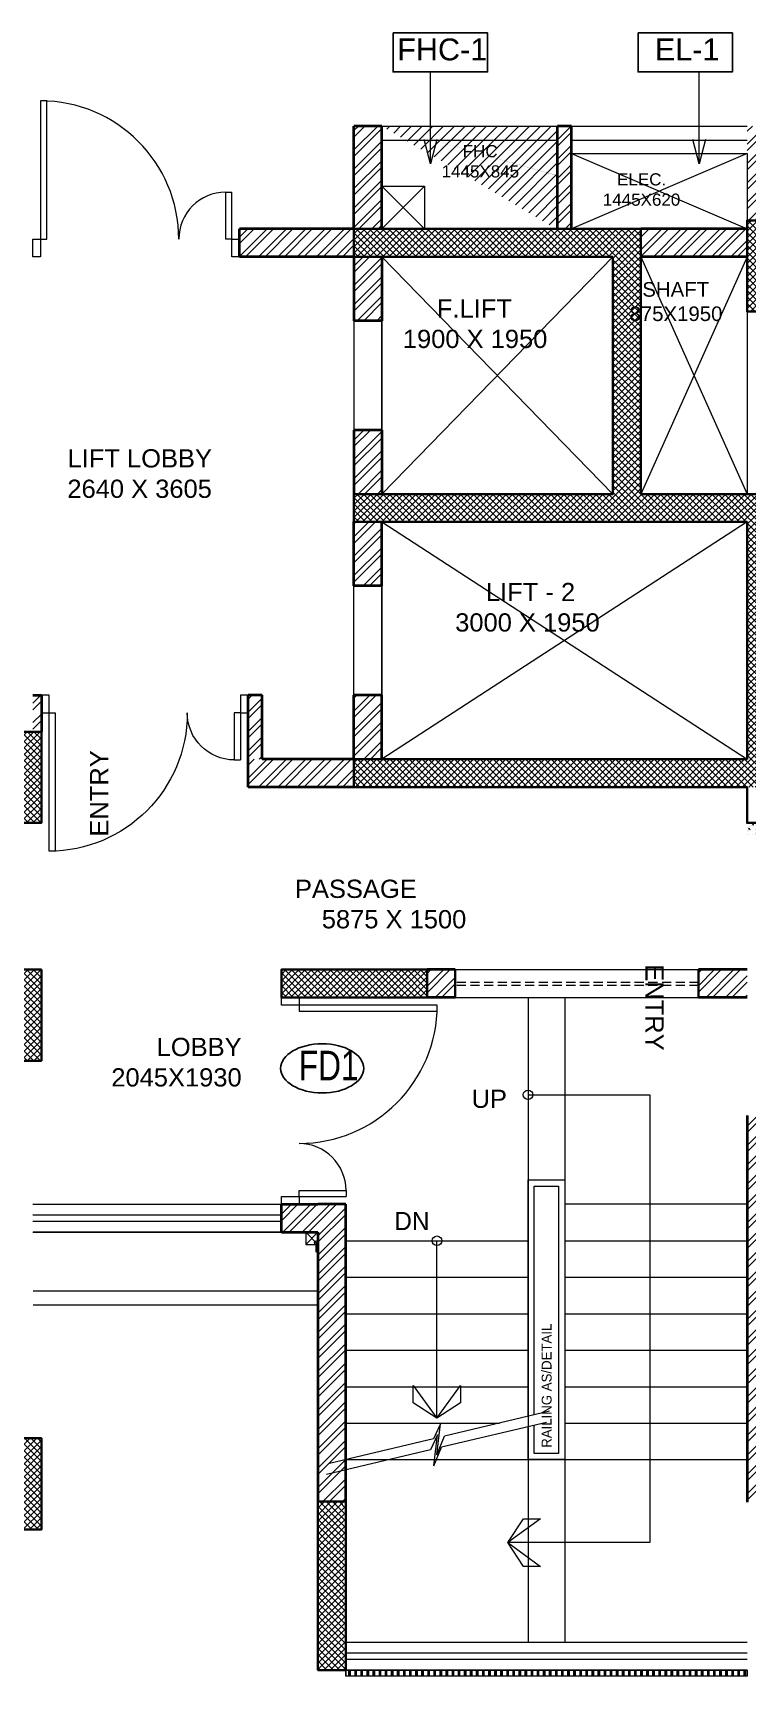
# Model space of a CAD drawing. Header units: millimetres. Extents: x 2919505 to 2966223, y -2460693 to -2283121.
# Drawn here: x 2939426 to 2945299, y -2315311 to -2301800 of the extents above; entities that cross this region are included whole.
import ezdxf
from ezdxf.enums import TextEntityAlignment as Align

# ---------------------------------------------------------------- set-up
doc = ezdxf.new("R2010")
doc.units = ezdxf.units.MM
doc.header["$LTSCALE"] = 100
doc.header["$MEASUREMENT"] = 0
doc.linetypes.add('DASHED2', pattern=[0.375, 0.25, -0.125])
doc.linetypes.add('HIDDEN', pattern=[0.375, 0.25, -0.125])
for name, color, linetype, lineweight in [('-AC-HVAC_TEXT', 7, 'Continuous', 15), ('A-ANNO-WALL', 1, 'Continuous', 30), ('a-arrow', 7, 'Continuous', 18), ('AC DRAIN', 4, 'DASHED2', 30), ('COL H', 252, 'Continuous', 5), ('door', 35, 'Continuous', 13), ('DW-NO', 7, 'Continuous', 25), ('ELE2', 3, 'Continuous', 20), ('fixtures', 151, 'Continuous', 5), ('hatch', 9, 'Continuous', 0), ('MKG TEXT', 7, 'Continuous', 25), ('RAILING', 222, 'Continuous', 15), ('RCC', 130, 'Continuous', 30), ('Stairs', 2, 'Continuous', 18), ('text', 7, 'Continuous', 9), ('WALL', 1, 'Continuous', 35), ('WALL HATCH', 43, 'Continuous', 5), ('win', 150, 'Continuous', 18)]:
    doc.layers.add(name, color=color, linetype=linetype, lineweight=lineweight)
doc.layers.add('cutout', color=7, linetype='HIDDEN', lineweight=20, true_color=0x0544ff)
doc.layers.add('STR. COLUMN', color=7, linetype='Continuous', lineweight=30, true_color=0xf50000)
doc.layers.add('TEXT-4', color=30, linetype='Continuous')
doc.styles.add('CENTURY-GOTHIC', font='GOTHIC.TTF', dxfattribs={"height": 150})
doc.styles.add('MENAKA2', font='romans.shx', dxfattribs={"width": 0.8, "height": 1500})
doc.styles.get("Standard").update_dxf_attribs({"font": 'sanss___.ttf'})
doc.styles.add('STYLE1', font='GOTHIC.TTF', dxfattribs={"width": 0.9})
doc.styles.add('TEXT_150', font='arial.ttf')
doc.dimstyles.new('D100', dxfattribs={"dimtxt": 170, "dimasz": 100, "dimexe": 85, "dimexo": 85, "dimgap": 25, "dimtad": 3, "dimdec": 0, "dimrnd": 5, "dimtxsty": 'Standard', "dimblk": 'ARCHTICK', "dimcen": 100, "dimdle": 85, "dimclrd": 256, "dimclre": 256, "dimclrt": 256, "dimadec": 0, "dimazin": 0, "dimtfac": 1, "dimtdec": 0, "dimtmove": 1, "dimatfit": 3, "dimfxl": 1, "dimlwd": -1, "dimlwe": -1, "dimarcsym": 0})
pattern_1 = [(45, (0, 0), (-26.51650429449553, 26.51650429449553), []), (135, (0, 0), (-26.51650429449553, -26.51650429449553), [])]
pattern_2 = [(315, (36.66528077609837, 147869.8010159764), (26.51650429449554, 26.51650429449553), []), (44.99999999999999, (36.66528077609837, 147869.8010159764), (-26.51650429449553, 26.51650429449554), [])]
pattern_3 = [(45, (36.66528077609837, 147869.8010159764), (-79.54951288348659, 79.5495128834866), []), (45, (89.6982892761007, 147869.8010159764), (-79.54951288348659, 79.5495128834866), [])]

# ---------------------------------------------------------------- blocks, each defined once
blk = doc.blocks.new('col-1')
at = {"layer": 'COL H', "lineweight": 5, "ltscale": 0.1}
h = blk.add_hatch(dxfattribs=at)
h.set_pattern_fill('ANSI37', color=256, scale=300)
h.set_pattern_definition(pattern_1)
h.paths.add_polyline_path([(2928694.70939817, -2448501.128490986), (2928694.70939817, -2448801.128490986), (2929444.70939817, -2448801.128490986), (2929444.70939817, -2448501.128490986)])
at = {"layer": 'STR. COLUMN', "color": 4}
blk.add_lwpolyline([(2928694.70939817, -2448501.128490986), (2928694.70939817, -2448801.128490986), (2929444.70939817, -2448801.128490986), (2929444.70939817, -2448501.128490986)], close=True, dxfattribs=at)
blk = doc.blocks.new('ST-NO')
at = {"color": 9}
blk.add_lwpolyline([(0, 133.3563494551927), (1812.493010525592, 133.3563494551927), (1812.493010525592, 884.1829330304754), (0, 884.1829330304754)], close=True, dxfattribs=at)
at = {"style": 'STYLE1', "width": 1.100000001235676}
blk.add_attdef('ST3', text='', height=504.5039999473373, dxfattribs=at).set_placement((941.959771548398, 194.6003068373539), align=Align.CENTER)
blk = doc.blocks.new('_ArchTick')
at = {"const_width": 0.15}
blk.add_lwpolyline([(-0.5, -0.5), (0.5, 0.5)], dxfattribs=at)
blk = doc.blocks.new('A$C73D479BF')
at = {"layer": 'door'}
for p, q in [((1586.315789472777, 145.2631578948349), (1586.31578947464, 531.5789473671466)), ((1586.31578947464, 531.5789473671466), (1636.842105261981, 531.5789473671466)), ((1636.842105259653, 145.2631578948349), (1636.842105261981, 531.5789473671466)), ((1636.842105259653, 145.2631578948349), (1586.315789472777, 145.2631578953005))]:
    blk.add_line(p, q, dxfattribs=at)
for centre, radius, start, end in [((63.15789473755285, 145.2631578948349), 1136.842105263806, 0, 90), ((1586.315789473709, 145.2631578948349), 386.3157894723117, 90, 180)]:
    blk.add_arc(centre, radius, start, end, dxfattribs=at)
for points in [[(113.6842105267569, 145.2631578948349), (113.6842105267569, 1282.105263158213), (63.15789473755285, 1282.105263158213), (63.15789473755285, 145.2631578948349)], [(63.15789473755285, 0), (0, 0), (0, 145.2631578948349), (63.15789473755285, 145.2631578948349)], [(1636.842105262913, 145.2631578948349), (1700.000000000466, 145.2631578948349), (1700.000000000466, 0), (1636.842105262913, 0)]]:
    blk.add_3dface(points, dxfattribs=at)
blk = doc.blocks.new('col11')
at = {"layer": 'COL H', "lineweight": 5, "ltscale": 0.1}
h = blk.add_hatch(dxfattribs=at)
h.set_pattern_fill('ANSI37', color=256, scale=300)
h.set_pattern_definition(pattern_1)
h.paths.add_polyline_path([(2941089.273125101, -2447531.131181577), (2941319.272531372, -2447531.131181577), (2941319.272531372, -2448731.130905362), (2941089.273125101, -2448731.130905362)])
at = {"layer": 'STR. COLUMN', "color": 4}
blk.add_lwpolyline([(2941089.273125101, -2447531.131181577), (2941319.272531372, -2447531.131181577), (2941319.272531372, -2448731.130905362), (2941089.273125101, -2448731.130905362)], close=True, dxfattribs=at)

msp = doc.modelspace()

# ---------------------------------------------------------------- hatches: boundary and pattern name
at = {"layer": 'COL H', "lineweight": 5, "ltscale": 0.1}
h = msp.add_hatch(dxfattribs=at)
h.set_pattern_fill('ANSI37', color=256, scale=300, angle=-90.00000000000001)
h.set_pattern_definition(pattern_2)
h.paths.add_polyline_path([(2945529.273105802, -2305591.329930927), (2942065.936264809, -2305591.329930926), (2942065.936264809, -2305821.329930926), (2945299.269660756, -2305821.329930926), (2945299.269660757, -2307771.329930926), (2942065.936264809, -2307771.329930927), (2942065.936264809, -2308001.329930927), (2945529.273105802, -2308001.329930927)])
h.paths.add_polyline_path([(2944425.936264809, -2303641.329930926), (2944425.936264809, -2303411.329930926), (2942065.936264809, -2303411.329930926), (2942065.936264809, -2303641.329930926)])
h = msp.add_hatch(dxfattribs=at)
h.set_pattern_fill('ANSI37', color=256, scale=300, angle=-90.00000000000001)
h.set_pattern_definition(pattern_2)
h.paths.add_polyline_path([(2944425.93626481, -2303641.329930927), (2944195.936264808, -2303641.329930927), (2944195.936264808, -2305591.329930927), (2944425.93626481, -2305591.329930927)])
h = msp.add_hatch(dxfattribs=at)
h.set_pattern_fill('ANSI37', color=256, scale=300)
h.set_pattern_definition([(45, (36.66528077609837, 147869.8010159764), (-26.51650429449553, 26.51650429449553), []), (135, (36.66528077609837, 147869.8010159764), (-26.51650429449553, -26.51650429449553), [])])
h.paths.add_polyline_path([(2941769.272767252, -2313875.890583774), (2941999.273486103, -2313875.890583774), (2941999.273486103, -2315261.339422709), (2941769.272767252, -2315261.339422709)])
at = {"layer": 'hatch', "lineweight": 0, "ltscale": 0.1}
h = msp.add_hatch(dxfattribs=at)
h.set_pattern_fill('PLAST', color=43, scale=200, angle=90)
h.set_pattern_definition([(90, (284037.64003882, -5545265.222147083), (-50, 3.061616997868383e-15), []), (90, (284031.39003882, -5545265.222147083), (-50, 3.061616997868383e-15), []), (90, (284025.14003882, -5545265.222147083), (-50, 3.061616997868383e-15), [])])
h.paths.add_polyline_path([(2941999.270976997, -2315311.333621878), (2941999.270976997, -2315261.333621878), (2945299.267097876, -2315261.327054556), (2945299.267097876, -2315311.327054556)])
at = {"layer": 'MKG TEXT', "ltscale": 0.01}
h = msp.add_hatch(dxfattribs=at)
h.set_pattern_fill('ANSI31', color=10, scale=500, angle=180, style=0)
h.set_pattern_definition([(225, (3002.316796915606, 147111.6199462777), (44.19417382415921, -44.19417382415923), [])])
h.paths.add_polyline_path([(2943738.436423643, -2302566.328521075), (2942295.936284288, -2302566.328521074), (2943738.436423643, -2303416.200760157)])
at = {"layer": 'WALL HATCH'}
h = msp.add_hatch(dxfattribs=at)
h.set_pattern_fill('ANSI32', color=256, scale=300, style=0)
h.set_pattern_definition(pattern_3)
h.paths.add_polyline_path([(2943855.181822221, -2302566.32851856), (2943740.180054517, -2302566.328518559), (2943740.102949985, -2303411.32992841), (2943855.104717687, -2303411.32992841)])
h.paths.add_polyline_path([(2942295.936267326, -2302566.328553734), (2942065.936267325, -2302566.328553735), (2942065.936267326, -2303411.32992841), (2942295.936267326, -2303411.32992841)])
h = msp.add_hatch(dxfattribs=at)
h.set_pattern_fill('ANSI32', color=256, scale=300, style=0)
h.set_pattern_definition([(45, (40.83538638148457, 147869.8010159764), (-79.54951288348659, 79.5495128834866), []), (45, (93.86839488148689, 147869.8010159764), (-79.54951288348659, 79.5495128834866), [])])
h.paths.add_polyline_path([(2945299.639551375, -2303341.31934997), (2945529.614283802, -2303341.31934997), (2945529.273224204, -2302566.328483386), (2945299.26838696, -2302566.328518559)])
h.paths.add_polyline_path([(2946969.235513159, -2302566.328483385), (2946854.235513158, -2302566.328483385), (2946854.23551525, -2303411.329904962), (2946969.235515248, -2303411.329905644)])
h = msp.add_hatch(dxfattribs=at)
h.set_pattern_fill('ANSI32', color=256, scale=300, style=0)
h.set_pattern_definition([(45, (36.66528077609837, 152229.8010159777), (-79.54951288348659, 79.5495128834866), []), (45, (89.6982892761007, 152229.8010159777), (-79.54951288348659, 79.5495128834866), [])])
h.paths.add_polyline_path([(2942065.936264809, -2303411.329930926), (2941125.936278536, -2303411.329930926), (2941125.936278536, -2303641.329930926), (2942065.936264809, -2303641.329930926)])
h = msp.add_hatch(dxfattribs=at)
h.set_pattern_fill('ANSI32', color=256, scale=300, style=0)
h.set_pattern_definition(pattern_3)
h.paths.add_polyline_path([(2945299.269660721, -2303641.329930928), (2945299.269660721, -2303411.329919339), (2944425.936264809, -2303411.329894776), (2944425.936264809, -2303641.329930927)])
h = msp.add_hatch(dxfattribs=at)
h.set_pattern_fill('ANSI32', color=256, scale=300, style=0)
h.set_pattern_definition(pattern_3)
h.paths.add_polyline_path([(2942295.936264809, -2303641.329930926), (2942065.936264809, -2303641.329930926), (2942065.93626481, -2304166.329930927), (2942295.936264809, -2304166.329930927)])
h.paths.add_polyline_path([(2942295.936264809, -2305066.329930927), (2942065.936264809, -2305066.329930927), (2942065.936264809, -2305591.329930926), (2942295.936264809, -2305591.329930926)])
h.paths.add_polyline_path([(2942295.936264809, -2305821.329930926), (2942065.936264809, -2305821.329930926), (2942065.936264809, -2306346.329930927), (2942295.936264809, -2306346.329930927)])
h.paths.add_polyline_path([(2942295.936264809, -2307246.329930926), (2942065.93626481, -2307246.329930926), (2942065.936264809, -2307771.329930927), (2942295.936264809, -2307771.329930927)])
h = msp.add_hatch(dxfattribs=at)
h.set_pattern_fill('ANSI32', color=256, scale=300, style=0)
h.set_pattern_definition(pattern_3)
h.paths.add_polyline_path([(2939425.937668672, -2307246.329930926), (2939495.937691005, -2307246.329930926), (2939495.937691005, -2307546.329279099), (2939425.937668672, -2307546.329279099)])
h = msp.add_hatch(dxfattribs=at)
h.set_pattern_fill('ANSI32', color=256, scale=300, style=0)
h.set_pattern_definition([(45, (606.665303110145, 147869.8010159764), (-79.54951288348659, 79.5495128834866), []), (45, (659.6983116101474, 147869.8010159764), (-79.54951288348659, 79.5495128834866), [])])
h.paths.add_polyline_path([(2941310.937691005, -2307246.329930926), (2941195.937691005, -2307246.329930926), (2941195.937691005, -2307771.329930927), (2941310.937691005, -2307771.329930927)])
h = msp.add_hatch(dxfattribs=at)
h.set_pattern_fill('ANSI32', color=256, scale=300, style=0)
h.set_pattern_definition(pattern_3)
h.paths.add_polyline_path([(2941195.937691006, -2307771.329930927), (2941195.937691006, -2308001.329930928), (2942065.936264809, -2308001.329930927), (2942065.936264809, -2307771.329930927)])
h = msp.add_hatch(dxfattribs=at)
h.set_pattern_fill('AR-CONC', color=256, scale=10, style=0)
h.set_pattern_definition([(49.99999999999999, (6103.331403304823, 147869.811204351), (71.72601826007535, -6.275213498259511), [7.5, -82.5]), (355, (6103.331403304823, 147869.811204351), (-13.8751333613, 75.21921337000119), [6, -66]), (100.45144446, (6109.308571404823, 147869.288269951), (57.8508846727112, 68.94399909686294), [6.374019199999997, -70.11421119999996]), (46.18420000000002, (6103.331403304823, 147889.811204351), (106.7241330671572, -16.55192807930765), [11.24999999999999, -123.75]), (96.63563549, (6112.225077804823, 147888.431873651), (93.46619456742283, 97.41186007745505), [9.5610342, -105.171376]), (351.1841639899999, (6103.331403304823, 147889.811204351), (93.46619450547732, 97.41186002699902), [9, -99.0000001]), (21, (6113.331403304823, 147884.811204351), (59.69070521184616, -40.26188906653388), [7.5, -82.5]), (326.0000000000001, (6113.331403304823, 147884.811204351), (24.33153319215817, 72.5150045046853), [6, -66]), (71.45144474, (6118.305628704823, 147881.456046951), (84.02223767299711, 32.25311528063538), [6.374019000000001, -70.1142112]), (37.50000000000001, (6103.331403304823, 147869.811204351), (1.215985531729067, 33.28938538313115), [0, -65.19999999999999, 0, -67, 0, -66.25]), (7.499999999999999, (6103.331403304823, 147869.811204351), (26.30695374421486, 39.44117118823603), [0, -38.2, 0, -63.7, 0, -25.25]), (327.5, (6081.031403304823, 147869.811204351), (53.3822436172409, -2.255487173437976), [0, -25, 0, -78, 0, -103.5]), (317.5, (6071.031403304823, 147869.811204351), (58.31861693423862, 10.01049823323177), [0, -32.5, 0, -51.8, 0, -73.5])])
h.paths.add_polyline_path([(2945299.264616762, -2308401.322752148), (2945529.269071975, -2308401.322752149), (2945529.269071976, -2308296.323118206), (2945299.264616762, -2308296.323118206)])
h = msp.add_hatch(dxfattribs=at)
h.set_pattern_fill('ANSI32', color=256, scale=300, style=0)
h.set_pattern_definition([(45, (0, 147869.8050434575), (-79.54951288348659, 79.5495128834866), []), (45, (53.0330085, 147869.8050434575), (-79.54951288348659, 79.5495128834866), [])])
h.paths.add_polyline_path([(2945529.269660756, -2313880.890586673), (2945299.269660639, -2313875.890583774), (2945299.269660616, -2310701.336868051), (2945529.269660756, -2310701.336868051)])
h.paths.add_polyline_path([(2947874.000594127, -2309396.32987286), (2947644.000594127, -2309396.32987286), (2947644.000594127, -2309501.328913043), (2945529.269719517, -2309501.328890681), (2945529.269621745, -2309616.327174386), (2947874.000594127, -2309616.329167887)])
h = msp.add_hatch(dxfattribs=at)
h.set_pattern_fill('ANSI32', color=256, scale=300, style=0)
h.set_pattern_definition(pattern_3)
h.paths.add_polyline_path([(2944899.268222135, -2309501.328914482), (2944899.268220355, -2309731.328913127), (2945299.269623141, -2309731.328912978), (2945299.269623141, -2309501.328912978)])
h.paths.add_polyline_path([(2942899.268220355, -2309731.327686456), (2942899.268220355, -2309501.327686898), (2942787.730195548, -2309501.328914405), (2942684.817693271, -2309501.336325641), (2942669.702458511, -2309501.336325722), (2942669.702458515, -2309731.328913958)])
h = msp.add_hatch(dxfattribs=at)
h.set_pattern_fill('ANSI32', color=256, scale=300, style=0)
h.set_pattern_definition([(45, (36.66528077609837, 147669.8010159764), (-79.54951288348659, 79.5495128834866), []), (45, (89.6982892761007, 147669.8010159764), (-79.54951288348659, 79.5495128834866), [])])
h.paths.add_polyline_path([(2941769.268474246, -2313876.326193663), (2941999.268474246, -2313876.326193663), (2941999.270889941, -2313387.14450968), (2941999.269497013, -2313387.144509678), (2941999.271821064, -2311431.329002459), (2941469.268474331, -2311431.329025428), (2941469.268474331, -2311661.329047437), (2941769.272767252, -2311662.184405776)])

# ---------------------------------------------------------------- linework, layer by layer
at = {"layer": '-AC-HVAC_TEXT', "ltscale": 0.1}
msp.add_circle((2941754.857501444, -2311746.320052064), 13.90243820752949, dxfattribs=at)
at = {"layer": 'A-ANNO-WALL', "ltscale": 0.1}
for p, q in [((2942899.268220355, -2309501.327686677), (2942899.268220355, -2309731.327686677)), ((2944899.268220355, -2309501.336253183), (2944899.268220355, -2309731.328913807))]:
    msp.add_line(p, q, dxfattribs=at)
at = {"layer": 'AC DRAIN', "color": 6, "ltscale": 2, "true_color": 0xff0aff, "const_width": 15}
msp.add_lwpolyline([(2941756.514476574, -2311761.334202316), (2941756.514476574, -2311826.730926035)], dxfattribs=at)
at = {"layer": 'cutout', "color": 160, "linetype": 'Continuous', "lineweight": 9, "ltscale": 0.1, "true_color": 0x0040ff}
for p, q in [((2943855.102949986, -2302791.329957483), (2945299.269660721, -2303411.329928411)), ((2945299.295883764, -2302791.329957483), (2943855.102950027, -2303411.32992841)), ((2942295.93623925, -2303061.329930926), (2942645.936267326, -2303411.202197196)), ((2942645.936267326, -2303061.329930926), (2942295.936267326, -2303411.32992841)), ((2942295.936266138, -2303641.329930926), (2944195.936265224, -2305591.329930926)), ((2944195.936265227, -2303641.329930927), (2942295.936266138, -2305591.329930926)), ((2944425.936236734, -2303641.329930927), (2945299.273077726, -2305591.329930928)), ((2945299.269660721, -2303641.329930928), (2944425.936236733, -2305591.329930926)), ((2945299.269660721, -2305821.329930925), (2942295.936266138, -2307771.329930926)), ((2942295.936266138, -2305821.329930926), (2945299.269660721, -2307771.329930925)), ((2941669.272769252, -2311761.334202316), (2941769.268474237, -2311661.329047437)), ((2941669.272769252, -2311661.334202316), (2941769.275600414, -2311761.334202316))]:
    msp.add_line(p, q, dxfattribs=at)
at = {"layer": 'cutout', "color": 160, "linetype": 'Continuous', "ltscale": 0.1, "true_color": 0x0040ff}
for points in [[(2945299.269587777, -2303411.329897095), (2943855.102949985, -2303411.329897095), (2943854.268794482, -2302791.329957483), (2945299.295883764, -2302791.329957483), (2945299.295883764, -2303411.329928411)], [(2945299.273077726, -2304091.31934997), (2945299.273077726, -2305591.329930926), (2944425.936236734, -2305591.329930926), (2944425.936236734, -2303641.329930928), (2945299.269660721, -2303641.329930928)]]:
    msp.add_lwpolyline(points, dxfattribs=at)
for points in [[(2942295.93623925, -2303061.329928408), (2942645.936267326, -2303061.329928408), (2942645.936267326, -2303411.329928408), (2942295.93623925, -2303411.329928408)], [(2942295.936266138, -2303641.329930926), (2944195.936265227, -2303641.329930925), (2944195.936265227, -2305591.329930925), (2942295.936266138, -2305591.329930926)], [(2942295.936266138, -2305821.329930926), (2945299.269660721, -2305821.329930925), (2945299.269660721, -2307771.329930925), (2942295.936266138, -2307771.329930926)], [(2941669.272769252, -2311761.334202316), (2941769.272769252, -2311761.334202316), (2941769.272769252, -2311661.334202316), (2941669.272769252, -2311661.334202316)]]:
    msp.add_lwpolyline(points, close=True, dxfattribs=at)
at = {"layer": 'DW-NO', "color": 1, "true_color": 0xff0f0f}
msp.add_ellipse((2941805.183036664, -2310313.804496246), major_axis=(341.669770888992, 0.01393929050787215), ratio=0.5917992658382554, start_param=-4.079755279540187e-05, end_param=6.283144509626791, dxfattribs=at)
at = {"layer": 'ELE2', "color": 40, "lineweight": 9, "ltscale": 0.1}
msp.add_lwpolyline([(2941999.270976997, -2315311.333621878), (2941999.270976997, -2315261.333621878), (2945299.267097876, -2315261.333621878), (2945299.267097876, -2315311.333621878)], close=True, dxfattribs=at)
at = {"layer": 'fixtures'}
for p, q in [((2942295.936265287, -2302566.328518559), (2945299.26838696, -2302566.328518559)), ((2942295.936265287, -2302681.328518559), (2943740.102949986, -2302681.328518559)), ((2943855.102949986, -2302681.328518559), (2945299.26838696, -2302681.328518559)), ((2942065.936264809, -2304166.329930927), (2942065.936264809, -2305066.329930927)), ((2942295.936264809, -2304166.329930927), (2942295.936264809, -2305066.329930927)), ((2942065.936264809, -2307246.329930926), (2942065.936264809, -2306346.329930927)), ((2942295.936264809, -2307246.329930926), (2942295.936264809, -2306346.329930927))]:
    msp.add_line(p, q, dxfattribs=at)
at = {"layer": 'MKG TEXT', "ltscale": 0.1, "const_width": 5}
msp.add_lwpolyline([(2943747.871132795, -2302566.336635049), (2943747.871132794, -2303416.208874133), (2942305.370993439, -2302566.33663505), (2943747.871132795, -2302566.336635052)], dxfattribs=at)
at = {"layer": 'MKG TEXT', "ltscale": 0.1}
for points in [[(2942295.936264809, -2305591.329932289), (2944195.936265224, -2305591.329932289), (2944195.936265224, -2303641.329930929), (2942295.936264809, -2303641.329930929)], [(2945299.269660721, -2305821.329930926), (2942295.938125323, -2305821.329930926), (2942295.938125323, -2307771.328723798), (2945299.269660721, -2307771.328723798)]]:
    msp.add_lwpolyline(points, close=True, dxfattribs=at)
at = {"layer": 'RAILING'}
for p, q in [((2939425.936396938, -2311431.328981753), (2941769.268474237, -2311431.329005466)), ((2941469.268474331, -2311521.328702794), (2939425.936396938, -2311521.328678805)), ((2941469.268474331, -2311573.405298902), (2939425.936396938, -2311573.405274912)), ((2939425.936396938, -2311661.328921487), (2941769.268474237, -2311661.329047437)), ((2941769.272767252, -2311661.329025428), (2939429.269788014, -2311661.329025428)), ((2941769.272769265, -2311661.329047437), (2941469.268474331, -2311661.329047437))]:
    msp.add_line(p, q, dxfattribs=at)
for points in [[(2943499.265463914, -2313175.159495256), (2943499.265464496, -2311231.329005696), (2943799.265508253, -2311231.328978195), (2943799.265507565, -2313531.328977749), (2943499.265463807, -2313531.328938166), (2943499.265463888, -2313261.185791717)], [(2943549.265463918, -2313163.32485904), (2943549.26546448, -2311281.329001113), (2943749.265508236, -2311281.328982778), (2943749.265507581, -2313481.328971152), (2943549.265463823, -2313481.328944763), (2943549.265463892, -2313249.351155502)]]:
    msp.add_lwpolyline(points, dxfattribs=at)
at = {"layer": 'RCC', "color": 150, "linetype": 'DASHED2', "lineweight": 18, "ltscale": 2}
for p, q in [((2941999.27097683, -2315261.326985524), (2941999.270977214, -2315311.326985524)), ((2945299.267097876, -2315311.326960182), (2941999.270977214, -2315311.326985524)), ((2945299.267097876, -2315261.327148929), (2945299.267097876, -2315311.326960182))]:
    msp.add_line(p, q, dxfattribs=at)
at = {"layer": 'Stairs'}
for p, q in [((2943499.265464608, -2309731.328914319), (2943499.265467737, -2315031.329061263)), ((2943799.265464607, -2309731.328914319), (2943799.265494346, -2315031.329050642)), ((2943499.265465494, -2311231.329005696), (2943799.265473024, -2311231.329004013)), ((2945299.269620082, -2311431.328978638), (2943799.265426958, -2311431.328990832)), ((2941999.272693194, -2311731.32894104), (2943499.265464497, -2311731.328938165)), ((2942747.823814319, -2313191.224576843, -3.283144338380714e-07), (2942749.022844013, -2311731.328939603)), ((2943799.265425347, -2311731.328977749), (2945299.269620082, -2311731.328974877)), ((2941999.272375803, -2312031.328941039), (2943499.265464497, -2312031.328938166)), ((2943799.265425347, -2312031.32897775), (2945299.269620081, -2312031.328974877)), ((2941769.272767252, -2312146.329025428), (2939429.269788014, -2312146.329025428)), ((2941769.272767252, -2312261.329025428), (2939429.269788014, -2312261.329025428)), ((2941999.272058413, -2312331.328941038), (2943499.265464497, -2312331.328938165)), ((2943799.265425345, -2312331.328977751), (2945299.269620082, -2312331.328974876)), ((2941999.271741022, -2312631.328941037), (2943499.265464497, -2312631.328938166)), ((2943799.265425347, -2312631.328977751), (2945299.269620081, -2312631.328974875)), ((2941999.271423631, -2312931.328941037), (2943499.265464497, -2312931.328938166)), ((2943799.265425347, -2312931.328977749), (2945299.269620081, -2312931.328974877)), ((2943673.609877842, -2313133.893440959), (2942810.442542367, -2313338.19886911)), ((2941999.271041774, -2313231.329008233), (2943261.955632246, -2313231.329005814)), ((2942753.884234875, -2313327.991178263), (2942695.741718015, -2313451.374016159)), ((2942777.821636657, -2313236.299072967), (2942719.679119797, -2313359.681910863)), ((2942723.769842452, -2313582.829614776), (2942753.884234875, -2313327.991178263)), ((2942747.707244234, -2313491.13750948), (2942777.821636657, -2313236.299072967)), ((2943649.67247606, -2313225.585546254), (2942786.505140585, -2313429.890974405)), ((2943799.265425347, -2313231.328977749), (2945299.269620081, -2313231.328974877)), ((2942695.741718015, -2313451.374016159), (2941841.626674992, -2313653.536832554)), ((2942719.679119797, -2313359.681910863), (2941865.564076774, -2313561.844727259)), ((2942723.769842452, -2313582.829614776), (2942786.505140585, -2313429.890974405)), ((2942747.707244234, -2313491.13750948), (2942810.442542367, -2313338.19886911)), ((2941999.27078885, -2313531.32894104), (2945299.269660722, -2313531.328938167))]:
    msp.add_line(p, q, dxfattribs=at)
msp.add_lwpolyline([(2943498.461129273, -2310531.354182115), (2944499.267564178, -2310531.303710796), (2944499.267564178, -2314213.611041371), (2943332.369475917, -2314213.611068199)], dxfattribs=at)
at = {"layer": 'Stairs', "extrusion": (9.04606562e-08, -6.6161312e-09, 0.999999999999996), "elevation": 0.2815230485289898}
msp.add_lwpolyline([(2942747.823814329, -2313191.224576863), (2942552.792239687, -2313062.792587868), (2942552.792218771, -2312921.840478905), (2942747.823814329, -2313191.224576863), (2942942.855302535, -2312921.840367705), (2942942.855323447, -2313062.792476668)], close=True, dxfattribs=at)
at = {"layer": 'Stairs', "extrusion": (-6.616131200000016e-09, -9.04606562e-08, 0.999999999999996), "elevation": 0.1898718087225388}
msp.add_lwpolyline([(2943332.369476315, -2314213.611068194), (2943460.801465309, -2314018.579493552), (2943599.177423505, -2314018.579445807), (2943332.369476315, -2314213.611068194), (2943599.177534705, -2314408.64252957), (2943460.80157651, -2314408.642577312)], close=True, dxfattribs=at)
at = {"layer": 'Stairs'}
for centre in [(2943497.656792692, -2310531.354182115), (2942749.022844013, -2311731.328939603)]:
    msp.add_circle(centre, 39.005721080699, dxfattribs=at)
at = {"layer": 'STR. COLUMN', "color": 4}
for points in [[(2944195.936265224, -2303641.329930926), (2942065.268151573, -2303641.329930925), (2942065.268152761, -2303411.329928408), (2944425.936236734, -2303411.329928408), (2944425.936236734, -2305591.329930925), (2945529.269660721, -2305591.329930925), (2945529.269660721, -2308296.329954969), (2945299.269660721, -2308296.329954969), (2945299.269660721, -2308001.329930927), (2942065.93626481, -2308001.329930927), (2942065.936264809, -2307771.329932896), (2945299.26966072, -2307771.329930925), (2945299.269660721, -2305821.329930925), (2942065.93626362, -2305821.329930925), (2942065.93626362, -2305591.329930926), (2944195.936265224, -2305591.329930925)], [(2941999.27463977, -2313875.890583774), (2941769.270427267, -2313875.890583774), (2941769.27096982, -2315261.331273563), (2941999.275182324, -2315261.331273563)]]:
    msp.add_lwpolyline(points, close=True, dxfattribs=at)
at = {"layer": 'WALL'}
for p, q in [((2942065.936267326, -2303411.32992841), (2942065.93626481, -2302566.328553735)), ((2942295.936265287, -2302566.328553734), (2942065.936265287, -2302566.328553735)), ((2942295.936267326, -2303411.32992841), (2942295.936267325, -2302566.328518559)), ((2943740.102949985, -2303411.202197196), (2943740.102949987, -2302566.328518559)), ((2943855.102947948, -2302566.328518559), (2943740.102947948, -2302566.328518559)), ((2943855.102949985, -2303411.202197196), (2943855.102949986, -2302566.328518559)), ((2942065.93626481, -2303411.329930926), (2941125.936278536, -2303411.329930926)), ((2941125.936278536, -2303641.329930926), (2941125.936278536, -2303411.329930926)), ((2945299.269660721, -2303411.329921399, 0.0005705844108856411), (2944425.936264809, -2303411.329894776, 0.0027371634391328)), ((2942065.93626481, -2303641.329930926), (2941125.936278536, -2303641.329930926)), ((2942065.936264809, -2303641.329930926), (2942065.93626481, -2304166.329930927)), ((2942295.936264809, -2303641.329930926), (2942295.936264809, -2304166.329930927)), ((2945299.269660721, -2303641.329930927), (2944425.936264809, -2303641.329930927)), ((2942295.936264809, -2304166.329930927), (2942065.936264809, -2304166.329930927)), ((2942295.936264809, -2305066.329930927), (2942065.936264809, -2305066.329930927)), ((2942065.936264809, -2305066.329930927), (2942065.936264809, -2305591.329930926)), ((2942295.936264809, -2305066.329930927), (2942295.936264809, -2305591.329930927)), ((2942065.936264809, -2306346.329930927), (2942065.936264809, -2305821.329930927)), ((2942295.936264809, -2306346.329930927), (2942295.936264809, -2305821.329930926)), ((2942295.936264809, -2306346.329930927), (2942065.936264809, -2306346.329930927)), ((2939425.937668671, -2307246.329930926), (2939495.937691005, -2307246.329930926)), ((2939495.937691005, -2307246.329930926), (2939495.937691005, -2307546.329279099)), ((2941195.937691005, -2308001.329930927), (2941195.937691005, -2307246.329930926)), ((2941310.937691005, -2307246.329930926), (2941195.937691005, -2307246.329930926)), ((2941310.937691005, -2307771.329930927), (2941310.937691005, -2307246.329930926)), ((2942295.936264809, -2307246.329930926), (2942065.936264809, -2307246.329930926)), ((2942065.936264809, -2307771.329930927), (2942065.93626481, -2307246.329930926)), ((2942295.936264809, -2307771.329930926), (2942295.936264809, -2307246.329930926)), ((2942065.936264809, -2307771.329930927), (2941310.937691005, -2307771.329930927)), ((2942065.936264809, -2308001.329930927), (2941195.937691005, -2308001.329930927)), ((2942899.268220354, -2309501.331666608), (2942669.268220356, -2309501.331492956)), ((2945299.269683093, -2309501.337144266), (2944899.268220355, -2309501.336155804)), ((2942899.268220355, -2309731.327686677), (2942669.268220356, -2309731.328913963)), ((2945299.269660757, -2309731.328912978), (2944899.268220355, -2309731.328913149)), ((2945299.269660616, -2310701.336868051), (2945299.269660639, -2313880.890586672)), ((2941469.268474331, -2311431.328940304), (2941769.272769265, -2311431.328940304)), ((2941469.268474331, -2311661.329047437), (2941469.268474331, -2311431.328940304)), ((2941999.273105802, -2311431.329002459), (2941769.268474237, -2311431.329002459)), ((2941999.270335718, -2313876.32619366), (2941999.273105802, -2311431.329002459)), ((2941469.268474331, -2311661.329047437), (2941769.272769265, -2311661.329047437)), ((2941769.272769265, -2311661.329047437), (2941769.267555147, -2313876.32619366))]:
    msp.add_line(p, q, dxfattribs=at)
at = {"layer": 'win', "linetype": 'Continuous'}
for p, q in [((2942899.268220355, -2309501.328196397), (2944899.268220355, -2309501.328914482)), ((2942899.268220355, -2309731.328196397), (2944899.268220355, -2309731.328914482))]:
    msp.add_line(p, q, dxfattribs=at)
at = {"layer": 'win', "linetype": 'HIDDEN', "ltscale": 3}
for p, q in [((2944899.268220355, -2309608.007716451), (2942899.268220355, -2309608.006998366)), ((2944899.268220355, -2309633.00771645), (2942899.268220355, -2309633.006998365))]:
    msp.add_line(p, q, dxfattribs=at)
at = {"layer": 'win'}
for p, q in [((2941999.269297114, -2315031.329076546), (2945299.269660757, -2315031.329042924)), ((2945299.26965904, -2315121.328748724), (2941999.269297114, -2315121.328774066)), ((2945299.269658047, -2315173.405344833), (2941999.269297114, -2315173.405370174)), ((2945299.269658047, -2315261.32475155), (2941999.269297114, -2315261.324776892))]:
    msp.add_line(p, q, dxfattribs=at)

# ---------------------------------------------------------------- block references
at = {"layer": 'door', "ltscale": 0.1}
msp.add_blockref('A$C73D479BF', (2939425.936278536, -2303641.329930926), dxfattribs=at)
at = {"layer": 'door', "ltscale": 0.1, "xscale": -1, "rotation": 180}
msp.add_blockref('A$C73D479BF', (2939495.937691005, -2307246.329930926), dxfattribs=at)
at = {"layer": 'door', "ltscale": 0.1, "rotation": 270}
msp.add_blockref('A$C73D479BF', (2941469.268474331, -2309731.328940303), dxfattribs=at)
at = {"layer": 'STR. COLUMN'}
for name, p, rotation in [('col-1', (5394100.398151707, 625353.3900481998), 270), ('col-1', (5387997.061704444, 621148.3801190704), 270), ('col-1', (5387997.063943218, 619193.3810788505), 270), ('col11', (493938.137314993, -5250820.601301594), 90), ('col-1', (490694.809200082, -5242800.602198858), 90)]:
    msp.add_blockref(name, p, dxfattribs=dict(at, rotation=rotation))
at = {"layer": 'TEXT-4'}
ref = msp.add_blockref('ST-NO', (2942388.533828753, -2301742.55109744), dxfattribs=dict(at, xscale=-0.428147460334003, yscale=0.428147460334003, zscale=0.428147460334003, rotation=180))
ref.add_attrib('ST3', 'FHC-1', dxfattribs={"layer": '0', "height": 180, "style": 'TEXT_150'}).set_placement((2942792.056030392, -2302025.953108751), align=Align.CENTER)
ref = msp.add_blockref('ST-NO', (2944402.672987329, -2301742.55109744), dxfattribs=dict(at, xscale=-0.428147460334003, yscale=0.428147460334003, zscale=0.428147460334003, rotation=180))
ref.add_attrib('ST3', 'EL-1', dxfattribs={"layer": '0', "height": 180, "style": 'TEXT_150'}).set_placement((2944806.195188968, -2302025.953108751), align=Align.CENTER)

# ---------------------------------------------------------------- texts
at = {"layer": 'DW-NO', "color": 72, "insert": (2941612.19262646, -2310168.932913478), "char_height": 243.75, "width": 427.1428571428405, "attachment_point": 1, "style": 'MENAKA2'}
msp.add_mtext('{\\fCentury Gothic|b0|i0|c0|p34;\\C1;\\c1710847;FD1}', dxfattribs=at)
at = {"layer": 'text', "ltscale": 10}
for s, insert, char_height, width, attachment_point in [('\\pi363.68;{\\fArial|b0|i0|c0|p34;FHC\\P\\pi190.62;1445X845}', (2942596.584846569, -2302721.999946358), 100, 997.482951072976, 1), ('\\pi289.58;{\\fArial|b0|i0|c0|p34;ELEC.\\P\\pi172.28;1445X620}', (2943940.321427146, -2302954.229475395), 100, 959.7113896906376, 1), ('\\pi306.52;{\\fArial|b0|i0|c0|p34;SHAFT \\P\\pi201.01;875X1950}', (2944130.802950327, -2303848.980468655), 120, 1151.653667628765, 1), ('{\\fArial|b0|i0|c0|p34;PASSAGE        5875 X 1500}', (2942990.036862329, -2308762.570201944), 150, 1607.862942127045, 3), ('{\\fArial|b0|i0|c0|p34;LOBBY\\P2045X1930\\P }', (2941142.811753358, -2310062.98544328), 150, 1607.862942127045, 3)]:
    msp.add_mtext(s, dxfattribs=dict(at, insert=insert, char_height=char_height, width=width, attachment_point=attachment_point))
at = {"layer": 'text', "char_height": 150}
for s, insert, width, attachment_point in [('\\pi1143.9;{\\fArial|b0|i0|c0|p34;F.LIFT    \\P\\pi863.82;1900 X 1950}', (2941604.32950695, -2304393.080478404), 2883.330991623458, 7), ('\\pi856.25;{\\fArial|b0|i0|c0|p34;LIFT LOBBY\\P\\pi854.66,t2804.7;2640 X 3605}', (2938854.997031778, -2305625.358223449), 2883.330991623458, 7), ('\\pi1051.3;{\\fArial|b0|i0|c0|p34; LIFT - 2\\P\\pi856.81;3000 X 1950}', (2942041.886841732, -2306724.546711521), 2883.330991623458, 7), ('UP', (2943178.619256066, -2310489.113694181), 245.7336242650626, 2), ('{\\fCentury Gothic|b0|i0|c0|p34;DN}', (2942542.494114568, -2311494.109033297, -0.0004235583527591), 296.3714913777067, 2)]:
    msp.add_mtext(s, dxfattribs=dict(at, insert=insert, width=width, attachment_point=attachment_point))
at = {"layer": 'text', "ltscale": 10, "char_height": 150, "width": 1607.862942127045}
for insert, attachment_point, rotation in [((2939895.749323068, -2307698.138238423), 3, 90), ((2944463.507292286, -2310168.358437063), 9, 270)]:
    msp.add_mtext('ENTRY', dxfattribs=dict(at, insert=insert, attachment_point=attachment_point, rotation=rotation))
at = {"layer": 'TEXT-4', "color": 213, "ltscale": 0.1, "insert": (2943650.987824495, -2312923.375281374), "char_height": 81.25, "width": 1305.71473643384, "attachment_point": 5, "rotation": 89.99993938282765, "style": 'CENTURY-GOTHIC'}
msp.add_mtext('\\A1;RAILING AS/DETAIL', dxfattribs=at)

# ---------------------------------------------------------------- leaders
at = {"layer": 'a-arrow', "ltscale": 0.1}
for points in [[(2942696.267567034, -2302875.271989489), (2942696.267567034, -2302121.111774687)], [(2944905.495226363, -2302875.271989489), (2944905.495226363, -2302121.111774687)]]:
    msp.add_leader(points, dimstyle='D100', override={"dimasz": 200, "dimtad": 0, "dimclrd": 6, "dimldrblk": 'Open30'}, dxfattribs=at)

doc.saveas('drawing.dxf')
